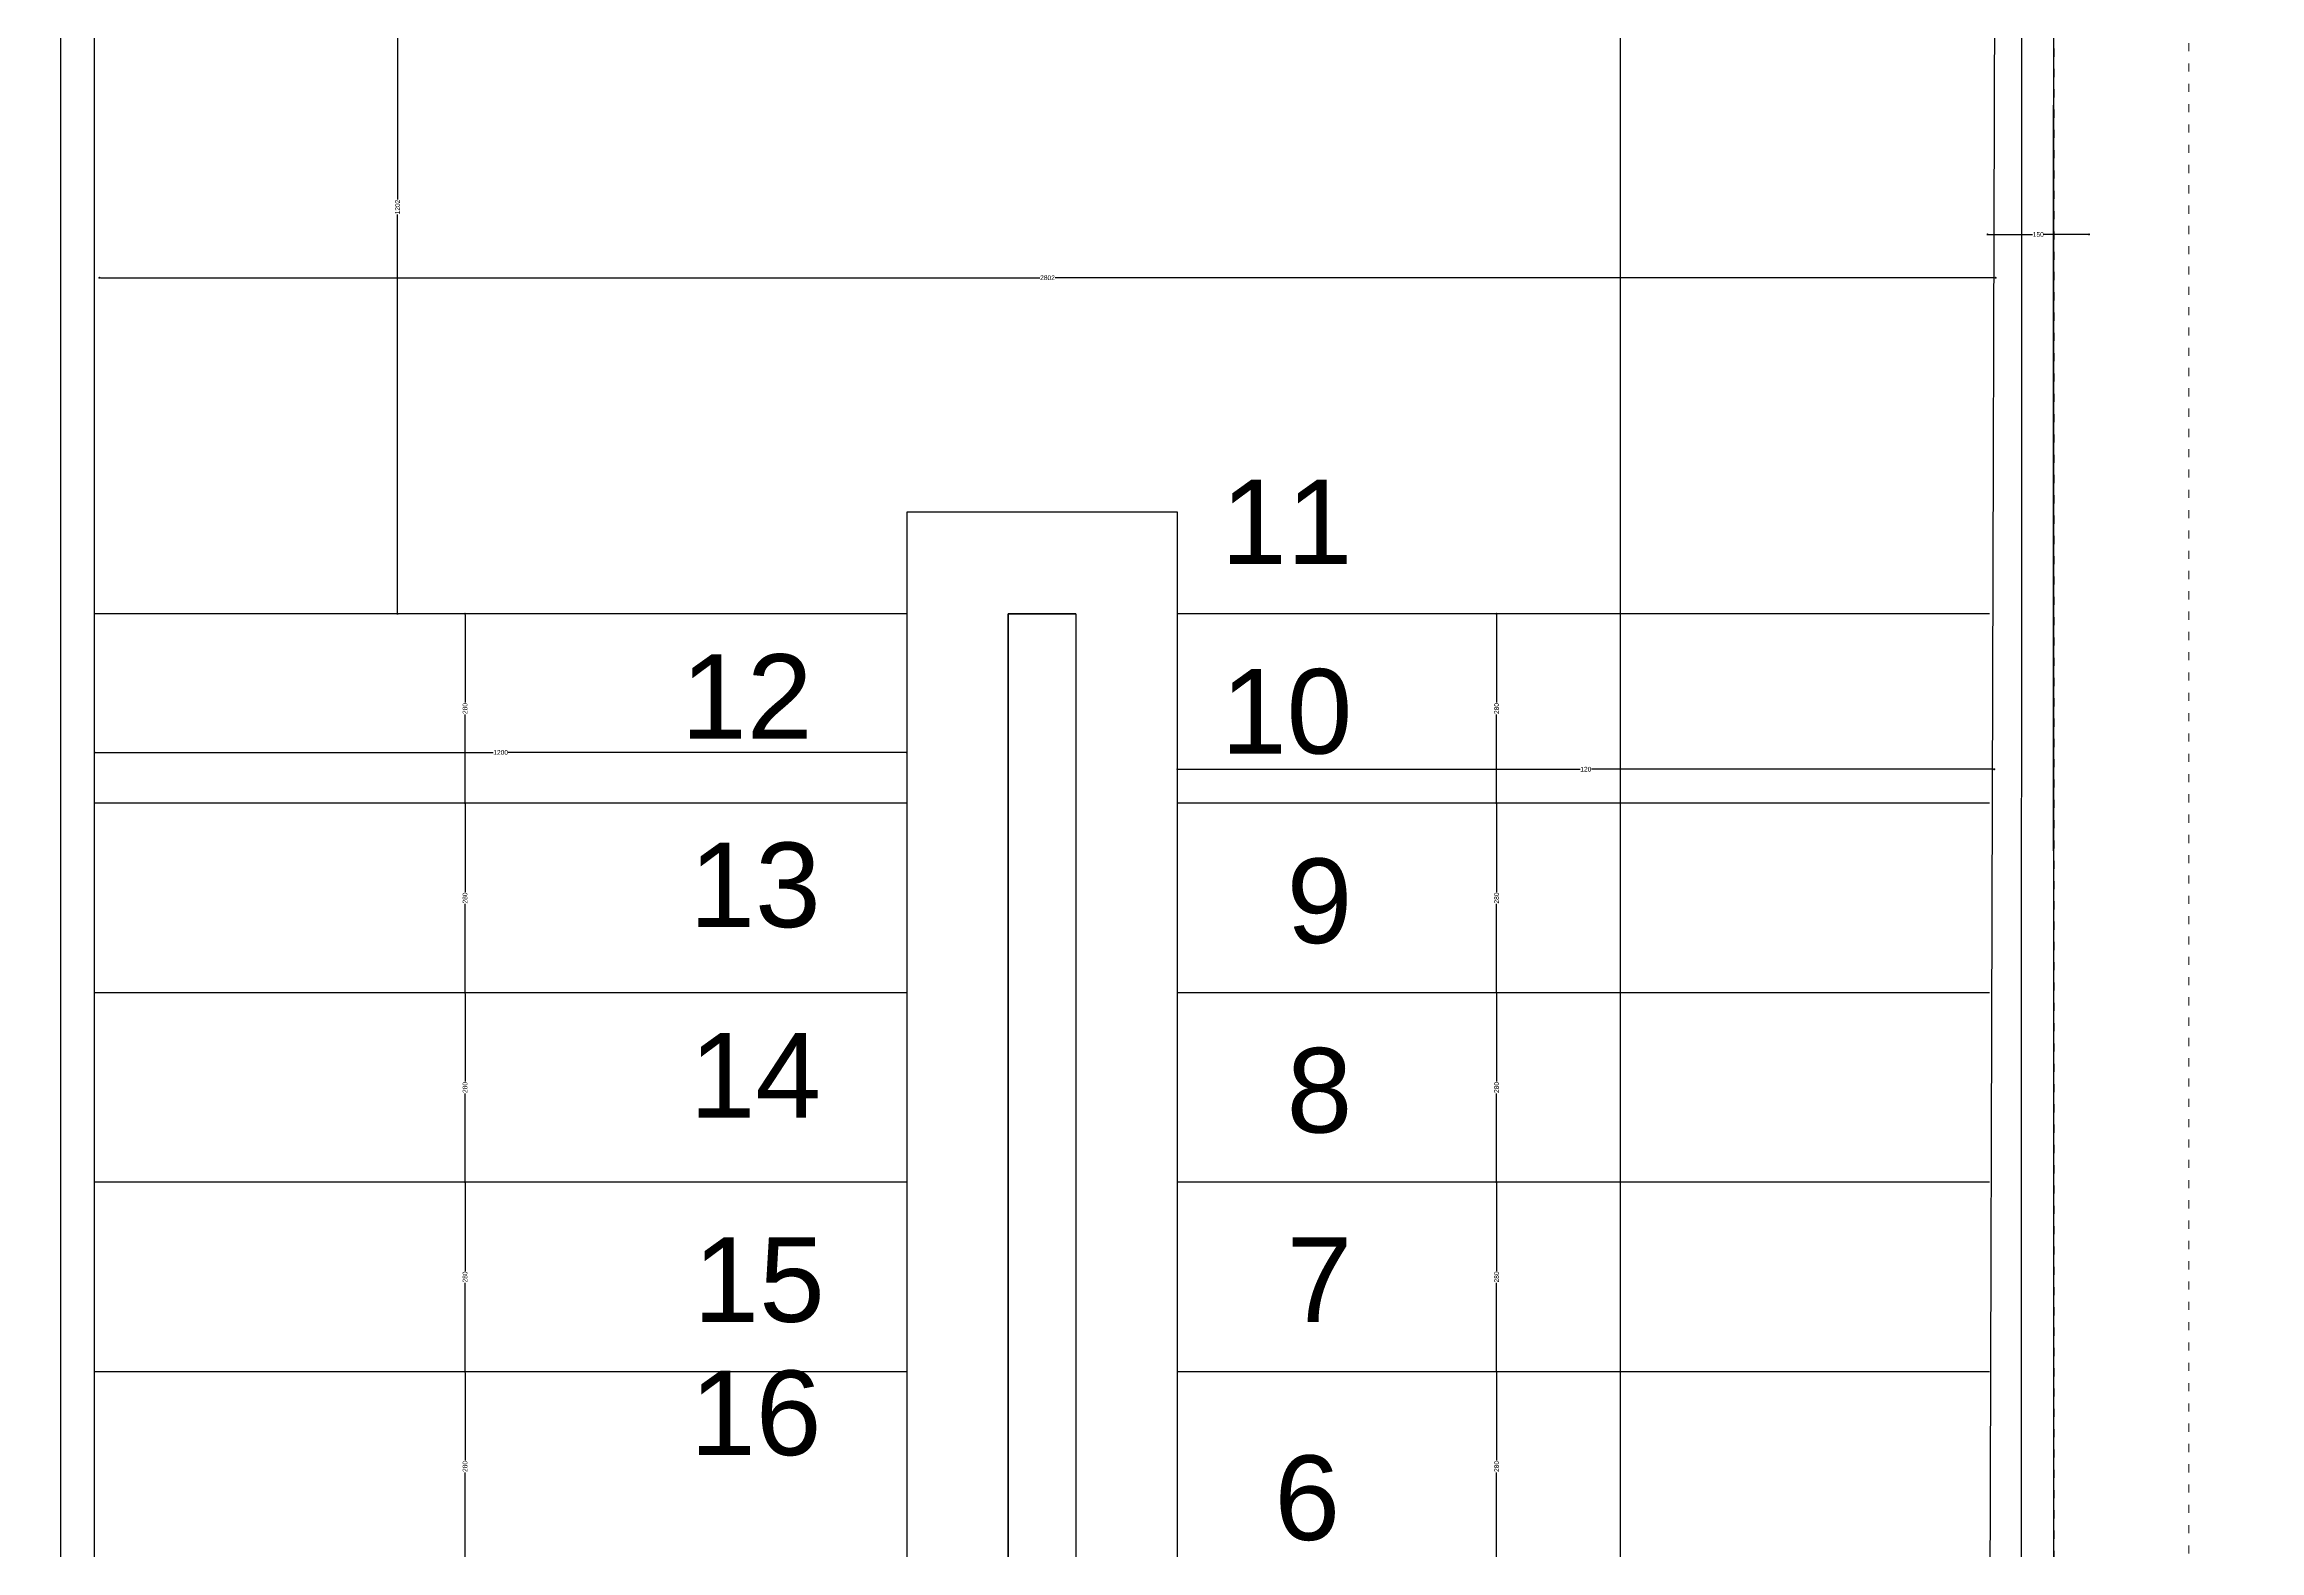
# Model space of a CAD drawing. Header units: centimetres. Extents: x -373760 to 14750, y -122502 to 29584.
# Drawn here: x -282841 to -279568, y -77853 to -75627 of the extents above; entities that cross this region are included whole.
import ezdxf

# ---------------------------------------------------------------- set-up
doc = ezdxf.new("R2010")
doc.units = ezdxf.units.CM
doc.linetypes.add('ACAD_ISO03W100', pattern=[30, 12, -18])
for name, color, linetype, lineweight in [('AKSLAR-P', 211, 'Continuous', 9), ('duvar', 10, 'Continuous', 25), ('KESİT CIZGILERİ-P', 35, 'Continuous', 25), ('Ölçü iç KGK', 124, 'Continuous', 20)]:
    doc.layers.add(name, color=color, linetype=linetype, lineweight=lineweight)
doc.layers.add('dog', color=30, linetype='Continuous')
doc.layers.add('TASYUNU-P', color=40, linetype='Continuous')
doc.styles.get("Standard").update_dxf_attribs({"font": 'arial.ttf'})
doc.linetypes.add('BATTING', pattern='A,0.00254,-2.54,[134,ltypeshp.shx,S=2.54,R=0,X=-2.54,Y=0],-5.08,[134,ltypeshp.shx,S=2.54,R=180,X=2.54,Y=0],-2.54', length=10.16254)
doc.dimstyles.new('Aydın İç Ölçü', dxfattribs={"dimtxt": 7, "dimasz": 3, "dimexe": 0.18, "dimexo": 0.0625, "dimgap": 1, "dimtad": 0, "dimdec": 0, "dimzin": 0, "dimdsep": 46, "dimtxsty": 'Standard', "dimblk": 'DOT', "dimcen": 1, "dimse1": 1, "dimse2": 1, "dimclrd": 256, "dimclrt": 6, "dimadec": 0, "dimazin": 0, "dimtfac": 1, "dimtdec": 0, "dimtix": 1, "dimtofl": 0, "dimtmove": 0, "dimatfit": 3, "dimldrblk": 'DOT', "dimfxl": 1, "dimtolj": 1, "dimtzin": 0, "dimarcsym": 0})
doc.dimstyles.new('aydın ölçü', dxfattribs={"dimtxt": 10, "dimasz": 2.5, "dimexe": 5, "dimexo": 5, "dimtad": 1, "dimdec": 0, "dimtxsty": 'Standard', "dimblk": 'ARCHTICK', "dimcen": 2.5, "dimse1": 1, "dimse2": 1, "dimadec": 0, "dimazin": 0, "dimtfac": 1, "dimtdec": 0, "dimtix": 1, "dimtmove": 0, "dimatfit": 3, "dimfxl": 5, "dimfxlon": 1, "dimarcsym": 0})

# ---------------------------------------------------------------- blocks, each defined once
blk = doc.blocks.new('_Dot')
at = {"color": 0, "linetype": 'ByBlock', "lineweight": -2}
blk.add_line((-0.5, 0), (-1, 0), dxfattribs=at)
at = {"color": 0, "linetype": 'ByBlock', "const_width": 0.5}
blk.add_lwpolyline([(-0.25, 0, 1), (0.25, 0, 1)], format="xyb", close=True, dxfattribs=at)
blk = doc.blocks.new('*D313')
at = {"layer": 'Defpoints', "color": 0, "transparency": 16777216}
for p in [(-279969.7, -75907.6), (-279819.7, -75907.5), (-279819.7, -75908)]:
    blk.add_point(p, dxfattribs=at)
at = {"layer": 'Ölçü iç KGK', "lineweight": -2, "transparency": 16777216}
for p, q in [((-279966.7, -75908), (-279903.1, -75908)), ((-279822.7, -75908), (-279886.3, -75908))]:
    blk.add_line(p, q, dxfattribs=at)
at = {"layer": 'Ölçü iç KGK', "lineweight": -2, "transparency": 16777216, "xscale": 3, "yscale": 3, "zscale": 3, "rotation": 180}
blk.add_blockref('_Dot', (-279969.7, -75908), dxfattribs=at)
at = {"layer": 'Ölçü iç KGK', "lineweight": -2, "transparency": 16777216, "xscale": 3, "yscale": 3, "zscale": 3}
blk.add_blockref('_Dot', (-279819.7, -75908), dxfattribs=at)
at = {"layer": 'Ölçü iç KGK', "color": 6, "transparency": 16777216, "insert": (-279894.7, -75908), "char_height": 7, "attachment_point": 5}
blk.add_mtext('\\A1;150', dxfattribs=at)
blk = doc.blocks.new('*D314')
at = {"layer": 'Defpoints', "color": 0, "transparency": 16777216}
for p in [(-282319.1, -75266.4), (-282315.9, -75266.4), (-282316.2, -76468.6)]:
    blk.add_point(p, dxfattribs=at)
at = {"layer": 'Ölçü iç KGK', "lineweight": -2, "transparency": 16777216}
for p, q in [((-282319.1, -75269.4), (-282319.1, -75856.4)), ((-282319.1, -76465.6), (-282319.1, -75878.6))]:
    blk.add_line(p, q, dxfattribs=at)
at = {"layer": 'Ölçü iç KGK', "lineweight": -2, "transparency": 16777216, "xscale": 3, "yscale": 3, "zscale": 3}
for p, rotation in [((-282319.1, -75266.4), 90), ((-282319.1, -76468.6), 270)]:
    blk.add_blockref('_Dot', p, dxfattribs=dict(at, rotation=rotation))
at = {"layer": 'Ölçü iç KGK', "color": 6, "transparency": 16777216, "insert": (-282319.1, -75867.5), "char_height": 7, "attachment_point": 5, "rotation": 90}
blk.add_mtext('\\A1;1202', dxfattribs=at)
blk = doc.blocks.new('*D316')
at = {"layer": 'Defpoints', "color": 0, "transparency": 16777216}
for p in [(-282759.7, -75964.2), (-279957.7, -75972), (-279957.7, -75972)]:
    blk.add_point(p, dxfattribs=at)
at = {"layer": 'Ölçü iç KGK', "lineweight": -2, "transparency": 16777216}
for p, q in [((-282756.7, -75972), (-281370.2, -75972)), ((-279960.7, -75972), (-281347.2, -75972))]:
    blk.add_line(p, q, dxfattribs=at)
at = {"layer": 'Ölçü iç KGK', "lineweight": -2, "transparency": 16777216, "xscale": 3, "yscale": 3, "zscale": 3, "rotation": 180}
blk.add_blockref('_Dot', (-282759.7, -75972), dxfattribs=at)
at = {"layer": 'Ölçü iç KGK', "lineweight": -2, "transparency": 16777216, "xscale": 3, "yscale": 3, "zscale": 3}
blk.add_blockref('_Dot', (-279957.7, -75972), dxfattribs=at)
at = {"layer": 'Ölçü iç KGK', "color": 6, "transparency": 16777216, "insert": (-281358.7, -75972), "char_height": 7, "attachment_point": 5}
blk.add_mtext('\\A1;2802', dxfattribs=at)
blk = doc.blocks.new('*D317')
at = {"layer": 'Defpoints', "color": 0, "transparency": 16777216}
for p in [(-281566.8, -76673.5), (-282766.8, -76748.6), (-281566.8, -76748.6)]:
    blk.add_point(p, dxfattribs=at)
at = {"layer": 'Ölçü iç KGK', "lineweight": -2, "transparency": 16777216}
for p, q in [((-282763.8, -76673.5), (-282177.9, -76673.5)), ((-281569.8, -76673.5), (-282155.7, -76673.5))]:
    blk.add_line(p, q, dxfattribs=at)
at = {"layer": 'Ölçü iç KGK', "lineweight": -2, "transparency": 16777216, "xscale": 3, "yscale": 3, "zscale": 3, "rotation": 180}
blk.add_blockref('_Dot', (-282766.8, -76673.5), dxfattribs=at)
at = {"layer": 'Ölçü iç KGK', "lineweight": -2, "transparency": 16777216, "xscale": 3, "yscale": 3, "zscale": 3}
blk.add_blockref('_Dot', (-281566.8, -76673.5), dxfattribs=at)
at = {"layer": 'Ölçü iç KGK', "color": 6, "transparency": 16777216, "insert": (-282166.8, -76673.5), "char_height": 7, "attachment_point": 5}
blk.add_mtext('\\A1;1200', dxfattribs=at)
blk = doc.blocks.new('*D318')
at = {"layer": 'Defpoints', "color": 0, "transparency": 16777216}
for p in [(-279959.8, -76698.3), (-281166.8, -76748.6), (-279959.8, -76752)]:
    blk.add_point(p, dxfattribs=at)
at = {"layer": 'Ölçü iç KGK', "lineweight": -2, "transparency": 16777216}
for p, q in [((-281163.8, -76698.3), (-280571.7, -76698.3)), ((-279962.8, -76698.3), (-280554.9, -76698.3))]:
    blk.add_line(p, q, dxfattribs=at)
at = {"layer": 'Ölçü iç KGK', "lineweight": -2, "transparency": 16777216, "xscale": 3, "yscale": 3, "zscale": 3, "rotation": 180}
blk.add_blockref('_Dot', (-281166.8, -76698.3), dxfattribs=at)
at = {"layer": 'Ölçü iç KGK', "lineweight": -2, "transparency": 16777216, "xscale": 3, "yscale": 3, "zscale": 3}
blk.add_blockref('_Dot', (-279959.8, -76698.3), dxfattribs=at)
at = {"layer": 'Ölçü iç KGK', "color": 6, "transparency": 16777216, "insert": (-280563.3, -76698.3), "char_height": 7, "attachment_point": 5}
blk.add_mtext('\\A1;120', dxfattribs=at)
blk = doc.blocks.new('*D325')
at = {"layer": 'Defpoints', "color": 0, "transparency": 16777216}
for p in [(-282219.4, -77028.6), (-282129.4, -77028.6), (-282129.4, -77308.6)]:
    blk.add_point(p, dxfattribs=at)
at = {"layer": 'Ölçü iç KGK', "lineweight": -2, "transparency": 16777216}
for p, q in [((-282219.4, -77031.6), (-282219.4, -77159.8)), ((-282219.4, -77305.6), (-282219.4, -77177.4))]:
    blk.add_line(p, q, dxfattribs=at)
at = {"layer": 'Ölçü iç KGK', "lineweight": -2, "transparency": 16777216, "xscale": 3, "yscale": 3, "zscale": 3}
for p, rotation in [((-282219.4, -77028.6), 90), ((-282219.4, -77308.6), 270)]:
    blk.add_blockref('_Dot', p, dxfattribs=dict(at, rotation=rotation))
at = {"layer": 'Ölçü iç KGK', "color": 6, "transparency": 16777216, "insert": (-282219.4, -77168.6), "char_height": 7, "attachment_point": 5, "rotation": 90}
blk.add_mtext('\\A1;280', dxfattribs=at)
blk = doc.blocks.new('*D326')
at = {"layer": 'Defpoints', "color": 0, "transparency": 16777216}
for p in [(-282219.4, -76748.6), (-282219.4, -76748.6), (-282129.4, -77028.6)]:
    blk.add_point(p, dxfattribs=at)
at = {"layer": 'Ölçü iç KGK', "lineweight": -2, "transparency": 16777216}
for p, q in [((-282219.4, -76751.6), (-282219.4, -76879.8)), ((-282219.4, -77025.6), (-282219.4, -76897.4))]:
    blk.add_line(p, q, dxfattribs=at)
at = {"layer": 'Ölçü iç KGK', "lineweight": -2, "transparency": 16777216, "xscale": 3, "yscale": 3, "zscale": 3}
for p, rotation in [((-282219.4, -76748.6), 90), ((-282219.4, -77028.6), 270)]:
    blk.add_blockref('_Dot', p, dxfattribs=dict(at, rotation=rotation))
at = {"layer": 'Ölçü iç KGK', "color": 6, "transparency": 16777216, "insert": (-282219.4, -76888.6), "char_height": 7, "attachment_point": 5, "rotation": 90}
blk.add_mtext('\\A1;280', dxfattribs=at)
blk = doc.blocks.new('*D327')
at = {"layer": 'Defpoints', "color": 0, "transparency": 16777216}
for p in [(-282219.4, -76468.6), (-282219.4, -76468.6), (-282219.4, -76748.6)]:
    blk.add_point(p, dxfattribs=at)
at = {"layer": 'Ölçü iç KGK', "lineweight": -2, "transparency": 16777216}
for p, q in [((-282219.4, -76471.6), (-282219.4, -76599.8)), ((-282219.4, -76745.6), (-282219.4, -76617.4))]:
    blk.add_line(p, q, dxfattribs=at)
at = {"layer": 'Ölçü iç KGK', "lineweight": -2, "transparency": 16777216, "xscale": 3, "yscale": 3, "zscale": 3}
for p, rotation in [((-282219.4, -76468.6), 90), ((-282219.4, -76748.6), 270)]:
    blk.add_blockref('_Dot', p, dxfattribs=dict(at, rotation=rotation))
at = {"layer": 'Ölçü iç KGK', "color": 6, "transparency": 16777216, "insert": (-282219.4, -76608.6), "char_height": 7, "attachment_point": 5, "rotation": 90}
blk.add_mtext('\\A1;280', dxfattribs=at)
blk = doc.blocks.new('*D328')
at = {"layer": 'Defpoints', "color": 0, "transparency": 16777216}
for p in [(-280695.2, -77028.6), (-280605.2, -77028.6), (-280605.2, -77308.6)]:
    blk.add_point(p, dxfattribs=at)
at = {"layer": 'Ölçü iç KGK', "lineweight": -2, "transparency": 16777216}
for p, q in [((-280695.2, -77031.6), (-280695.2, -77159.8)), ((-280695.2, -77305.6), (-280695.2, -77177.4))]:
    blk.add_line(p, q, dxfattribs=at)
at = {"layer": 'Ölçü iç KGK', "lineweight": -2, "transparency": 16777216, "xscale": 3, "yscale": 3, "zscale": 3}
for p, rotation in [((-280695.2, -77028.6), 90), ((-280695.2, -77308.6), 270)]:
    blk.add_blockref('_Dot', p, dxfattribs=dict(at, rotation=rotation))
at = {"layer": 'Ölçü iç KGK', "color": 6, "transparency": 16777216, "insert": (-280695.2, -77168.6), "char_height": 7, "attachment_point": 5, "rotation": 90}
blk.add_mtext('\\A1;280', dxfattribs=at)
blk = doc.blocks.new('*D329')
at = {"layer": 'Defpoints', "color": 0, "transparency": 16777216}
for p in [(-280695.2, -76748.6), (-280695.2, -76748.6), (-280605.2, -77028.6)]:
    blk.add_point(p, dxfattribs=at)
at = {"layer": 'Ölçü iç KGK', "lineweight": -2, "transparency": 16777216}
for p, q in [((-280695.2, -76751.6), (-280695.2, -76879.8)), ((-280695.2, -77025.6), (-280695.2, -76897.4))]:
    blk.add_line(p, q, dxfattribs=at)
at = {"layer": 'Ölçü iç KGK', "lineweight": -2, "transparency": 16777216, "xscale": 3, "yscale": 3, "zscale": 3}
for p, rotation in [((-280695.2, -76748.6), 90), ((-280695.2, -77028.6), 270)]:
    blk.add_blockref('_Dot', p, dxfattribs=dict(at, rotation=rotation))
at = {"layer": 'Ölçü iç KGK', "color": 6, "transparency": 16777216, "insert": (-280695.2, -76888.6), "char_height": 7, "attachment_point": 5, "rotation": 90}
blk.add_mtext('\\A1;280', dxfattribs=at)
blk = doc.blocks.new('*D330')
at = {"layer": 'Defpoints', "color": 0, "transparency": 16777216}
for p in [(-280695.2, -76468.6), (-280695.2, -76468.6), (-280695.2, -76748.6)]:
    blk.add_point(p, dxfattribs=at)
at = {"layer": 'Ölçü iç KGK', "lineweight": -2, "transparency": 16777216}
for p, q in [((-280695.2, -76471.6), (-280695.2, -76599.8)), ((-280695.2, -76745.6), (-280695.2, -76617.4))]:
    blk.add_line(p, q, dxfattribs=at)
at = {"layer": 'Ölçü iç KGK', "lineweight": -2, "transparency": 16777216, "xscale": 3, "yscale": 3, "zscale": 3}
for p, rotation in [((-280695.2, -76468.6), 90), ((-280695.2, -76748.6), 270)]:
    blk.add_blockref('_Dot', p, dxfattribs=dict(at, rotation=rotation))
at = {"layer": 'Ölçü iç KGK', "color": 6, "transparency": 16777216, "insert": (-280695.2, -76608.6), "char_height": 7, "attachment_point": 5, "rotation": 90}
blk.add_mtext('\\A1;280', dxfattribs=at)
blk = doc.blocks.new('*D331')
at = {"layer": 'Defpoints', "color": 0, "transparency": 16777216}
for p in [(-282219.4, -77308.6), (-282129.4, -77308.6), (-282129.4, -77588.6)]:
    blk.add_point(p, dxfattribs=at)
at = {"layer": 'Ölçü iç KGK', "lineweight": -2, "transparency": 16777216}
for p, q in [((-282219.4, -77311.6), (-282219.4, -77439.8)), ((-282219.4, -77585.6), (-282219.4, -77457.4))]:
    blk.add_line(p, q, dxfattribs=at)
at = {"layer": 'Ölçü iç KGK', "lineweight": -2, "transparency": 16777216, "xscale": 3, "yscale": 3, "zscale": 3}
for p, rotation in [((-282219.4, -77308.6), 90), ((-282219.4, -77588.6), 270)]:
    blk.add_blockref('_Dot', p, dxfattribs=dict(at, rotation=rotation))
at = {"layer": 'Ölçü iç KGK', "color": 6, "transparency": 16777216, "insert": (-282219.4, -77448.6), "char_height": 7, "attachment_point": 5, "rotation": 90}
blk.add_mtext('\\A1;280', dxfattribs=at)
blk = doc.blocks.new('*D332')
at = {"layer": 'Defpoints', "color": 0, "transparency": 16777216}
for p in [(-282219.4, -77588.6), (-282129.4, -77588.6), (-282129.4, -77868.6)]:
    blk.add_point(p, dxfattribs=at)
at = {"layer": 'Ölçü iç KGK', "lineweight": -2, "transparency": 16777216}
for p, q in [((-282219.4, -77591.6), (-282219.4, -77719.8)), ((-282219.4, -77865.6), (-282219.4, -77737.4))]:
    blk.add_line(p, q, dxfattribs=at)
at = {"layer": 'Ölçü iç KGK', "lineweight": -2, "transparency": 16777216, "xscale": 3, "yscale": 3, "zscale": 3}
for p, rotation in [((-282219.4, -77588.6), 90), ((-282219.4, -77868.6), 270)]:
    blk.add_blockref('_Dot', p, dxfattribs=dict(at, rotation=rotation))
at = {"layer": 'Ölçü iç KGK', "color": 6, "transparency": 16777216, "insert": (-282219.4, -77728.6), "char_height": 7, "attachment_point": 5, "rotation": 90}
blk.add_mtext('\\A1;280', dxfattribs=at)
blk = doc.blocks.new('*D335')
at = {"layer": 'Defpoints', "color": 0, "transparency": 16777216}
for p in [(-280695.2, -77308.6), (-280605.2, -77308.6), (-280605.2, -77588.6)]:
    blk.add_point(p, dxfattribs=at)
at = {"layer": 'Ölçü iç KGK', "lineweight": -2, "transparency": 16777216}
for p, q in [((-280695.2, -77311.6), (-280695.2, -77439.8)), ((-280695.2, -77585.6), (-280695.2, -77457.4))]:
    blk.add_line(p, q, dxfattribs=at)
at = {"layer": 'Ölçü iç KGK', "lineweight": -2, "transparency": 16777216, "xscale": 3, "yscale": 3, "zscale": 3}
for p, rotation in [((-280695.2, -77308.6), 90), ((-280695.2, -77588.6), 270)]:
    blk.add_blockref('_Dot', p, dxfattribs=dict(at, rotation=rotation))
at = {"layer": 'Ölçü iç KGK', "color": 6, "transparency": 16777216, "insert": (-280695.2, -77448.6), "char_height": 7, "attachment_point": 5, "rotation": 90}
blk.add_mtext('\\A1;280', dxfattribs=at)
blk = doc.blocks.new('*D336')
at = {"layer": 'Defpoints', "color": 0, "transparency": 16777216}
for p in [(-280695.2, -77588.6), (-280605.2, -77588.6), (-280605.2, -77868.6)]:
    blk.add_point(p, dxfattribs=at)
at = {"layer": 'Ölçü iç KGK', "lineweight": -2, "transparency": 16777216}
for p, q in [((-280695.2, -77591.6), (-280695.2, -77719.8)), ((-280695.2, -77865.6), (-280695.2, -77737.4))]:
    blk.add_line(p, q, dxfattribs=at)
at = {"layer": 'Ölçü iç KGK', "lineweight": -2, "transparency": 16777216, "xscale": 3, "yscale": 3, "zscale": 3}
for p, rotation in [((-280695.2, -77588.6), 90), ((-280695.2, -77868.6), 270)]:
    blk.add_blockref('_Dot', p, dxfattribs=dict(at, rotation=rotation))
at = {"layer": 'Ölçü iç KGK', "color": 6, "transparency": 16777216, "insert": (-280695.2, -77728.6), "char_height": 7, "attachment_point": 5, "rotation": 90}
blk.add_mtext('\\A1;280', dxfattribs=at)
blk = doc.blocks.new('jhgjghjgh')
at = {"layer": 'KESİT CIZGILERİ-P'}
blk.add_lwpolyline([(-2651.12, 3378.63), (-2671.12, 3378.63), (-2671.12, 4794.58), (-2650.9, 4794.58)], dxfattribs=at)
blk = doc.blocks.new('_ArchTick')
at = {"color": 0, "linetype": 'ByBlock', "const_width": 0.15}
blk.add_lwpolyline([(-0.5, -0.5), (0.5, 0.5)], dxfattribs=at)
blk = doc.blocks.new('*D381')
at = {"layer": 'Defpoints', "color": 0, "ltscale": 0.5, "transparency": 16777216}
for p in [(-279872.2, -74422.2), (-279872.3, -80615.9), (-278238.5, -80615.9)]:
    blk.add_point(p, dxfattribs=at)
at = {"layer": 'Ölçü iç KGK', "color": 0, "lineweight": -2, "ltscale": 0.5, "transparency": 16777216}
blk.add_line((-278238.5, -74422.2), (-278238.5, -80615.9), dxfattribs=at)
at = {"layer": 'Ölçü iç KGK', "color": 0, "lineweight": -2, "ltscale": 0.5, "transparency": 16777216, "xscale": 2.5, "yscale": 2.5, "zscale": 2.5}
for p, rotation in [((-278238.5, -74422.2), 90), ((-278238.5, -80615.9), 270)]:
    blk.add_blockref('_ArchTick', p, dxfattribs=dict(at, rotation=rotation))
at = {"layer": 'Ölçü iç KGK', "color": 0, "lineweight": -2, "ltscale": 0.5, "transparency": 16777216, "insert": (-278244.3, -77519), "char_height": 10, "attachment_point": 5, "rotation": 90}
blk.add_mtext('6194', dxfattribs=at)
blk = doc.blocks.new('*D451')
at = {"layer": 'Defpoints', "color": 0, "ltscale": 0.45, "transparency": 16777216}
for p in [(-277963.5, -69015.3), (-279872.3, -79268.6), (-277994.3, -79268.6)]:
    blk.add_point(p, dxfattribs=at)
at = {"layer": 'Ölçü iç KGK', "color": 0, "lineweight": -2, "ltscale": 0.45, "transparency": 16777216}
blk.add_line((-277994.3, -69015.3), (-277994.3, -79268.6), dxfattribs=at)
at = {"layer": 'Ölçü iç KGK', "color": 0, "lineweight": -2, "ltscale": 0.45, "transparency": 16777216, "xscale": 2.5, "yscale": 2.5, "zscale": 2.5}
for p, rotation in [((-277994.3, -69015.3), 90), ((-277994.3, -79268.6), 270)]:
    blk.add_blockref('_ArchTick', p, dxfattribs=dict(at, rotation=rotation))
at = {"layer": 'Ölçü iç KGK', "color": 0, "lineweight": -2, "ltscale": 0.45, "transparency": 16777216, "insert": (-278000.1, -74142), "char_height": 10, "attachment_point": 5, "rotation": 90}
blk.add_mtext('10253', dxfattribs=at)

msp = doc.modelspace()

# ---------------------------------------------------------------- linework, layer by layer
at = {"layer": 'AKSLAR-P', "linetype": 'ACAD_ISO03W100'}
msp.add_line((-279871.48, -66063.45), (-279871.48, -83872.12), dxfattribs=at)
at = {"layer": 'AKSLAR-P', "color": 30, "linetype": 'ACAD_ISO03W100', "true_color": 0xf26722}
msp.add_lwpolyline([(-290570.84, -68815.34), (-279672.31, -68815.34), (-279672.31, -80815.34), (-290570.84, -80815.34)], close=True, dxfattribs=at)
at = {"layer": 'dog'}
msp.add_lwpolyline([(-281316.83, -79268.61), (-281166.83, -79268.61), (-281166.83, -76468.61), (-281166.83, -76318.61), (-281416.83, -76318.61), (-281566.83, -76318.61), (-281566.83, -79268.61), (-281416.83, -79268.61), (-281416.83, -76468.61), (-281316.83, -76468.61)], close=True, dxfattribs=at)
at = {"layer": 'duvar'}
for p, q in [((-282766.83, -79268.61), (-282766.83, -75266.31)), ((-279958.34, -75269.52), (-279973.81, -80515.61)), ((-279871.49, -80014.87), (-279872.29, -75716.78)), ((-281416.83, -76468.61), (-281416.83, -79268.61)), ((-281316.83, -76468.61), (-281316.83, -79268.61))]:
    msp.add_line(p, q, dxfattribs=at)
for points in [[(-279872.31, -75267.67), (-279872.31, -80615.34), (-290370.84, -80615.34), (-290370.84, -77618.46)], [(-281566.83, -76468.61), (-282766.83, -76468.61)], [(-281316.83, -76468.61), (-281416.83, -76468.61)], [(-279966.83, -76468.61), (-281166.83, -76468.61)], [(-281566.83, -76748.61), (-282766.83, -76748.61)], [(-279966.83, -76748.61), (-281166.83, -76748.61)], [(-281566.83, -77028.61), (-282766.83, -77028.61)], [(-279966.83, -77028.61), (-281166.83, -77028.61)], [(-281566.83, -77308.61), (-282766.83, -77308.61)], [(-279966.83, -77308.61), (-281166.83, -77308.61)], [(-281566.83, -77588.61), (-282766.83, -77588.61)], [(-279966.83, -77588.61), (-281166.83, -77588.61)]]:
    msp.add_lwpolyline(points, dxfattribs=at)
at = {"layer": 'TASYUNU-P', "linetype": 'BATTING', "lineweight": -2, "ltscale": 0.45}
for p, q in [((-282816.83, -78983.7), (-282816.83, -75275.46)), ((-279919.49, -75266.76), (-279920.44, -79266.54))]:
    msp.add_line(p, q, dxfattribs=at)

# ---------------------------------------------------------------- block references
at = {"layer": 'duvar', "xscale": -10, "yscale": 10, "zscale": 10}
msp.add_blockref('jhgjghjgh', (-307223.07, -115862.35), dxfattribs=at)

# ---------------------------------------------------------------- texts
at = {"layer": 'duvar', "char_height": 125, "attachment_point": 3, "rotation": 0}
for s, insert in [('11', (-280908.31, -76270.21)), ('12', (-281705.96, -76528.36)), ('10', (-280908.31, -76550.21)), ('9', (-280908.31, -76830.21)), ('8', (-280908.31, -77110.21)), ('7', (-280908.31, -77390.21)), ('6', (-280926.39, -77712.31))]:
    msp.add_mtext_dynamic_manual_height_columns(s, width=221.9553, gutter_width=125, heights=[0], dxfattribs=dict(at, insert=insert))
at = {"layer": 'duvar', "char_height": 125, "attachment_point": 9}
for s, insert in [('13', (-281693.78, -76933.4)), ('14', (-281693.4, -77213.16)), ('15', (-281687.79, -77516.68)), ('16', (-281692.71, -77713.63))]:
    msp.add_mtext_dynamic_manual_height_columns(s, width=221.9553, gutter_width=125, heights=[0], dxfattribs=dict(at, insert=insert))

# ---------------------------------------------------------------- dimensions: what is measured, and where the dimension line sits
at = {"layer": 'Ölçü iç KGK', "lineweight": -2, "ltscale": 0.45}
dim = msp.add_linear_dim(base=(-277994.34, -79268.61), p1=(-277963.52, -69015.34), p2=(-279872.31, -79268.61), angle=90, dimstyle='aydın ölçü', dxfattribs=at)
dim.commit()
dim.dimension.update_dxf_attribs({"geometry": '*D451', "text_midpoint": (-278000.07, -74141.98)})
at = {"layer": 'Ölçü iç KGK', "lineweight": -2, "ltscale": 0.5}
dim = msp.add_linear_dim(base=(-278238.53, -80615.9), p1=(-279872.2, -74422.16), p2=(-279872.31, -80615.9), angle=90, dimstyle='aydın ölçü', override={"dimtmove": 1}, dxfattribs=at)
dim.commit()
dim.dimension.update_dxf_attribs({"geometry": '*D381', "text_midpoint": (-278244.26, -77519.03)})
at = {"layer": 'Ölçü iç KGK'}
for base, p1, p2, picture, middle in [((-282319.1, -75266.42), (-282316.15, -76468.61), (-282315.87, -75266.42), '*D314', (-282319.1, -75867.52)), ((-282219.39, -76468.61), (-282219.39, -76748.61), (-282219.39, -76468.61), '*D327', (-282219.39, -76608.61)), ((-280695.19, -76468.61), (-280695.19, -76748.61), (-280695.19, -76468.61), '*D330', (-280695.19, -76608.61)), ((-282219.39, -76748.61), (-282129.39, -77028.61), (-282219.39, -76748.61), '*D326', (-282219.39, -76888.61)), ((-280695.19, -76748.61), (-280605.19, -77028.61), (-280695.19, -76748.61), '*D329', (-280695.19, -76888.61)), ((-282219.39, -77028.61), (-282129.39, -77308.61), (-282129.39, -77028.61), '*D325', (-282219.39, -77168.61)), ((-280695.19, -77028.61), (-280605.19, -77308.61), (-280605.19, -77028.61), '*D328', (-280695.19, -77168.61)), ((-282219.39, -77308.61), (-282129.39, -77588.61), (-282129.39, -77308.61), '*D331', (-282219.39, -77448.61)), ((-280695.19, -77308.61), (-280605.19, -77588.61), (-280605.19, -77308.61), '*D335', (-280695.19, -77448.61)), ((-282219.39, -77588.61), (-282129.39, -77868.61), (-282129.39, -77588.61), '*D332', (-282219.39, -77728.61)), ((-280695.19, -77588.61), (-280605.19, -77868.61), (-280605.19, -77588.61), '*D336', (-280695.19, -77728.61))]:
    dim = msp.add_linear_dim(base=base, p1=p1, p2=p2, angle=90, dimstyle='Aydın İç Ölçü', dxfattribs=at)
    dim.commit()
    dim.dimension.update_dxf_attribs({"geometry": picture, "text_midpoint": middle})
for base, p1, p2, picture, middle in [((-279819.68, -75907.99), (-279969.68, -75907.57), (-279819.68, -75907.55), '*D313', (-279894.68, -75907.99)), ((-279957.68, -75971.98), (-282759.73, -75964.2), (-279957.68, -75971.98), '*D316', (-281358.71, -75971.98)), ((-281566.83, -76673.49), (-282766.83, -76748.61), (-281566.83, -76748.61), '*D317', (-282166.83, -76673.49))]:
    dim = msp.add_linear_dim(base=base, p1=p1, p2=p2, dimstyle='Aydın İç Ölçü', dxfattribs=at)
    dim.commit()
    dim.dimension.update_dxf_attribs({"geometry": picture, "text_midpoint": middle})
dim = msp.add_linear_dim(base=(-279959.85, -76698.33), p1=(-281166.83, -76748.61), p2=(-279959.85, -76751.96), text='120', dimstyle='Aydın İç Ölçü', dxfattribs=at)
dim.commit()
dim.dimension.update_dxf_attribs({"geometry": '*D318', "text_midpoint": (-280563.34, -76698.33)})

doc.saveas('drawing.dxf')
